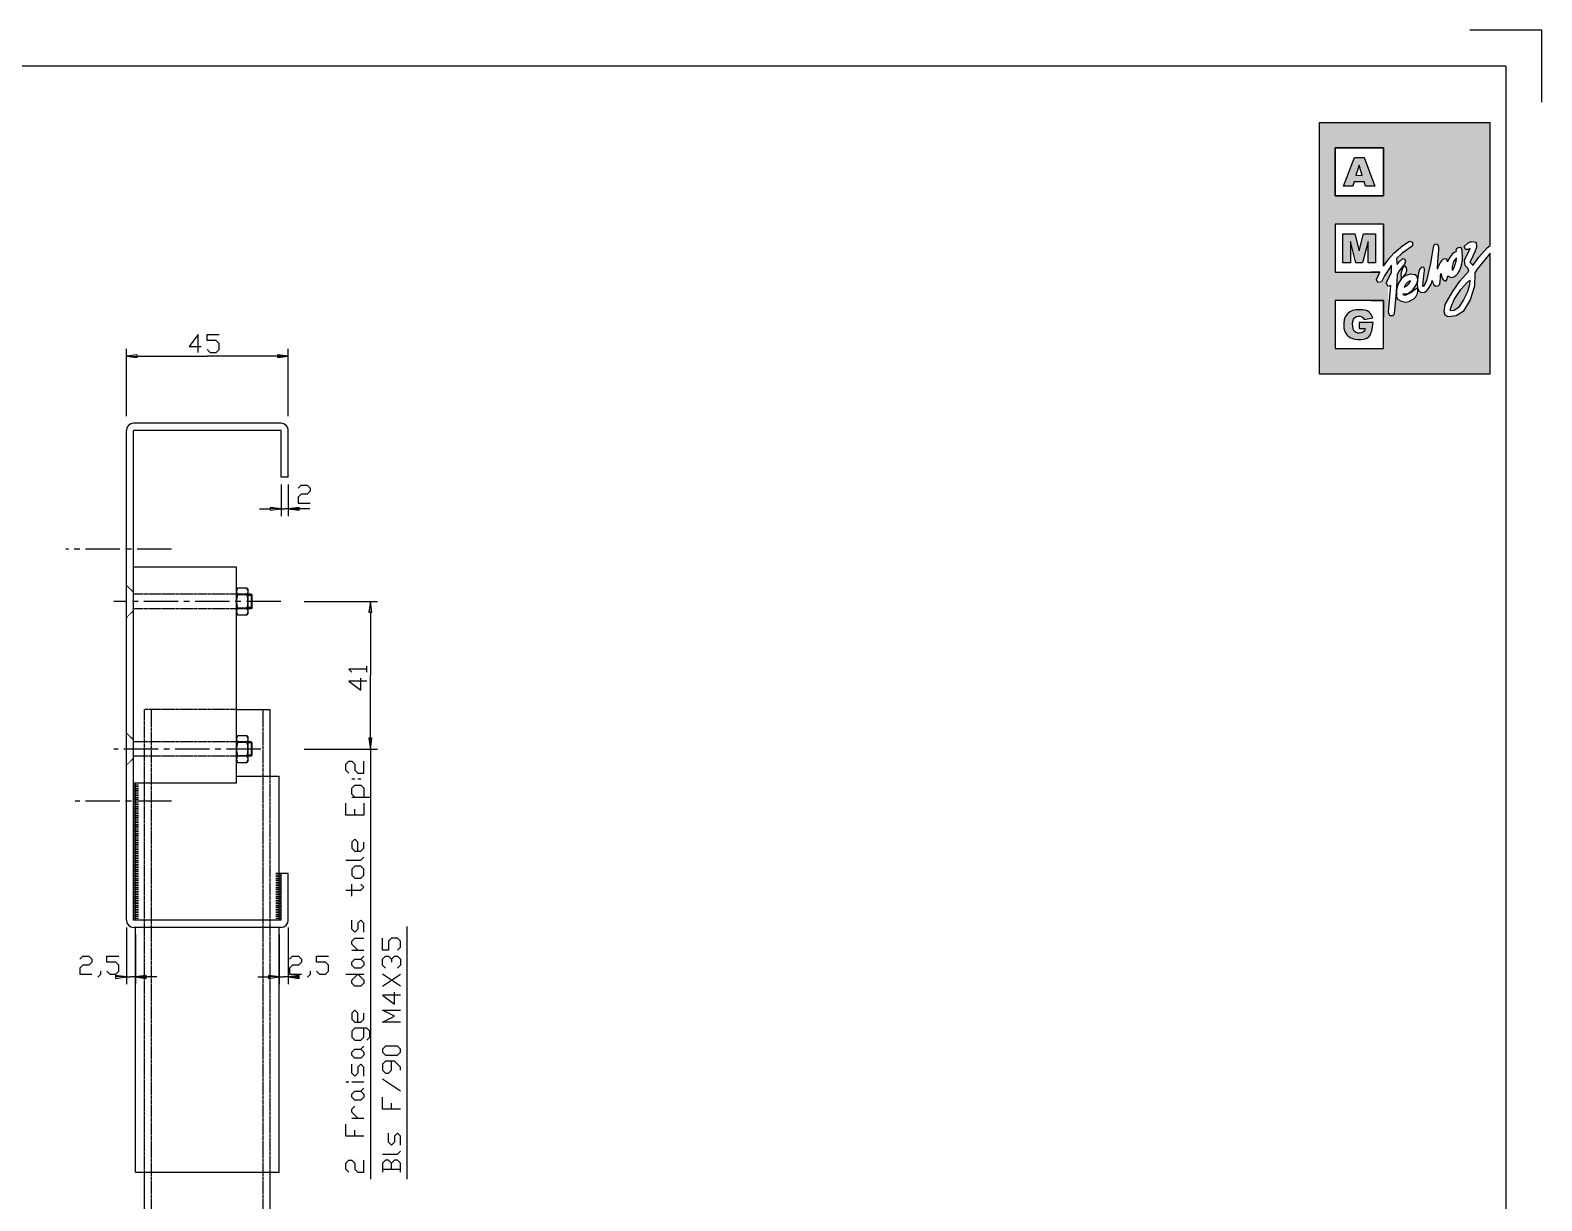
# Model space of a CAD drawing. Header units: millimetres. Extents: x 53635 to 142317, y 101101 to 147193.
# Drawn here: x 120838.3 to 121258.3, y 118582.1 to 118907.2 of the extents above; entities that cross this region are included whole.
import ezdxf

# ---------------------------------------------------------------- set-up
doc = ezdxf.new("R2010")
doc.units = ezdxf.units.MM
doc.header["$LTSCALE"] = 0.5
doc.header["$MEASUREMENT"] = 0
doc.linetypes.add('AXES2', pattern=[28.575, 19.05, -3.175, 3.175, -3.175])
doc.linetypes.add('CACHE2', pattern=[0.1875, 0.125, -0.0625])
doc.layers.get('0').update_dxf_attribs({"lineweight": 0})
for name, color, linetype, lineweight in [('AXE', 1, 'AXES2', 0), ('CACHE', 1, 'CACHE2', 0), ('COT', 3, 'Continuous', 0)]:
    doc.layers.add(name, color=color, linetype=linetype, lineweight=lineweight)
doc.styles.add('_TCW_TXTSTY_1', font='TIMES.TTF')
doc.styles.get("Standard").update_dxf_attribs({"font": 'TXT.SHX'})
doc.dimstyles.get("Standard").update_dxf_attribs({"dimscale": 10, "dimtxt": 1.5, "dimasz": 2, "dimexe": 1, "dimexo": 1, "dimgap": 1, "dimtad": 1, "dimrnd": 0.5, "dimdsep": 46, "dimtxsty": '_TCW_TXTSTY_1', "dimcen": 0.09, "dimclrd": 3, "dimclre": 3, "dimclrt": 3, "dimadec": 0, "dimazin": 0, "dimtfac": 1, "dimtdec": 3, "dimtmove": 0, "dimatfit": 0, "dimfxl": 1, "dimfrac": 2, "dimtolj": 1, "dimtzin": 0, "dimarcsym": 0})

# ---------------------------------------------------------------- blocks, each defined once
blk = doc.blocks.new('*D159')
at = {"layer": 'COT', "linetype": 'Continuous'}
for points in [[(120868.03, 118816.65), (120865.03, 118816.65), (120868.03, 118816.26)], [(120907.03, 118817.04), (120907.03, 118816.26), (120910.03, 118816.65)]]:
    blk.add_hatch(color=2, dxfattribs=at).paths.add_polyline_path(points)
at = {"linetype": 'ByBlock', "flags": 128}
for points in [[(120885.03, 118817.65), (120885.03, 118822.65), (120882.53, 118819.32), (120885.86, 118819.32)], [(120887.53, 118818.49), (120888.36, 118817.65), (120890.03, 118817.65), (120890.86, 118818.49), (120890.86, 118820.15), (120890.03, 118820.99), (120887.53, 118820.99), (120887.53, 118822.65), (120890.86, 118822.65)]]:
    blk.add_lwpolyline(points, dxfattribs=at)
at = {"layer": 'COT', "color": 2, "linetype": 'Continuous'}
for p, q in [((120865.03, 118800.02), (120865.03, 118818.65)), ((120910.03, 118800.02), (120910.03, 118818.65))]:
    blk.add_line(p, q, dxfattribs=at)
at = {"layer": 'COT', "color": 2, "linetype": 'Continuous', "flags": 128}
for points in [[(120865.03, 118816.65), (120868.03, 118816.26), (120868.03, 118817.04)], [(120910.03, 118816.65), (120907.03, 118817.04), (120907.03, 118816.26)]]:
    blk.add_lwpolyline(points, close=True, dxfattribs=at)
for points in [[(120868.03, 118816.65), (120868.03, 118816.65), (120868.03, 118816.65), (120887.53, 118816.65)], [(120907.03, 118816.65), (120907.03, 118816.65), (120907.03, 118816.65), (120887.53, 118816.65)]]:
    blk.add_lwpolyline(points, dxfattribs=at)
blk = doc.blocks.new('*D160')
at = {"layer": 'COT', "linetype": 'Continuous'}
for points in [[(120932.84, 118745.52), (120932.84, 118748.52), (120932.45, 118745.52)], [(120933.23, 118710.52), (120932.45, 118710.52), (120932.84, 118707.52)]]:
    blk.add_hatch(color=2, dxfattribs=at).paths.add_polyline_path(points)
at = {"linetype": 'ByBlock', "flags": 128}
for points in [[(120931.84, 118728.85), (120931.84, 118730.52)], [(120931.84, 118726.35), (120926.84, 118726.35), (120930.18, 118723.85), (120930.18, 118727.18)]]:
    blk.add_lwpolyline(points, dxfattribs=at)
at = {"linetype": 'ByBlock'}
blk.add_lwpolyline([(120931.84, 118729.68), (120926.84, 118729.68), (120927.68, 118728.85)], dxfattribs=at)
at = {"layer": 'COT', "color": 2, "linetype": 'Continuous'}
for p, q in [((120914.42, 118748.52), (120934.84, 118748.52)), ((120914.42, 118707.52), (120934.84, 118707.52))]:
    blk.add_line(p, q, dxfattribs=at)
at = {"layer": 'COT', "color": 2, "linetype": 'Continuous', "flags": 128}
for points in [[(120932.84, 118748.52), (120932.45, 118745.52), (120933.23, 118745.52)], [(120932.84, 118707.52), (120933.23, 118710.52), (120932.45, 118710.52)]]:
    blk.add_lwpolyline(points, close=True, dxfattribs=at)
for points in [[(120932.84, 118745.52), (120932.84, 118745.52), (120932.84, 118745.52), (120932.84, 118728.02)], [(120932.84, 118710.52), (120932.84, 118710.52), (120932.84, 118710.52), (120932.84, 118728.02)]]:
    blk.add_lwpolyline(points, dxfattribs=at)
blk = doc.blocks.new('*D161')
at = {"layer": 'COT', "linetype": 'Continuous'}
for points in [[(120904.53, 118644.24), (120907.53, 118644.24), (120904.53, 118644.63)], [(120913.03, 118643.85), (120913.03, 118644.63), (120910.03, 118644.24)]]:
    blk.add_hatch(color=2, dxfattribs=at).paths.add_polyline_path(points)
at = {"linetype": 'ByBlock', "flags": 128}
for points in [[(120910.4, 118649.15), (120911.24, 118649.99), (120912.9, 118649.99), (120913.74, 118649.15), (120913.74, 118648.32), (120912.9, 118647.49), (120911.24, 118647.49), (120910.4, 118646.65), (120910.4, 118644.99), (120913.74, 118644.99)], [(120915.4, 118644.15), (120916.24, 118644.99), (120916.24, 118645.82)], [(120917.9, 118645.82), (120918.74, 118644.99), (120920.4, 118644.99), (120921.24, 118645.82), (120921.24, 118647.49), (120920.4, 118648.32), (120917.9, 118648.32), (120917.9, 118649.99), (120921.24, 118649.99)]]:
    blk.add_lwpolyline(points, dxfattribs=at)
at = {"layer": 'COT', "color": 2, "linetype": 'Continuous'}
for p, q in [((120907.53, 118656.02), (120907.53, 118642.24)), ((120910.03, 118658.02), (120910.03, 118642.24))]:
    blk.add_line(p, q, dxfattribs=at)
at = {"layer": 'COT', "color": 2, "linetype": 'Continuous', "flags": 128}
for points in [[(120901.53, 118644.24), (120904.53, 118644.24)], [(120910.03, 118644.24), (120908.78, 118644.24)]]:
    blk.add_lwpolyline(points, dxfattribs=at)
for points in [[(120907.53, 118644.24), (120904.53, 118644.63), (120904.53, 118643.85)], [(120910.03, 118644.24), (120913.03, 118643.85), (120913.03, 118644.63)]]:
    blk.add_lwpolyline(points, close=True, dxfattribs=at)
at = {"layer": 'COT', "color": 2, "linetype": 'Continuous'}
blk.add_lwpolyline([(120907.53, 118644.24), (120908.78, 118644.24)], dxfattribs=at)
blk = doc.blocks.new('*D162')
at = {"layer": 'COT', "linetype": 'Continuous'}
for points in [[(120862.03, 118644.24), (120865.03, 118644.24), (120862.03, 118644.63)], [(120870.53, 118643.85), (120870.53, 118644.63), (120867.53, 118644.24)]]:
    blk.add_hatch(color=2, dxfattribs=at).paths.add_polyline_path(points)
at = {"linetype": 'ByBlock', "flags": 128}
for points in [[(120852.15, 118649.15), (120852.98, 118649.99), (120854.65, 118649.99), (120855.48, 118649.15), (120855.48, 118648.32), (120854.65, 118647.49), (120852.98, 118647.49), (120852.15, 118646.65), (120852.15, 118644.99), (120855.48, 118644.99)], [(120857.15, 118644.15), (120857.98, 118644.99), (120857.98, 118645.82)], [(120859.65, 118645.82), (120860.48, 118644.99), (120862.15, 118644.99), (120862.98, 118645.82), (120862.98, 118647.49), (120862.15, 118648.32), (120859.65, 118648.32), (120859.65, 118649.99), (120862.98, 118649.99)]]:
    blk.add_lwpolyline(points, dxfattribs=at)
at = {"layer": 'COT', "color": 2, "linetype": 'Continuous'}
for p, q in [((120865.03, 118658.02), (120865.03, 118642.24)), ((120867.53, 118656.02), (120867.53, 118642.24))]:
    blk.add_line(p, q, dxfattribs=at)
at = {"layer": 'COT', "color": 2, "linetype": 'Continuous', "flags": 128}
for points in [[(120865.03, 118644.24), (120862.03, 118644.63), (120862.03, 118643.85)], [(120867.53, 118644.24), (120870.53, 118643.85), (120870.53, 118644.63)]]:
    blk.add_lwpolyline(points, close=True, dxfattribs=at)
for points in [[(120865.03, 118644.24), (120866.28, 118644.24)], [(120873.53, 118644.24), (120870.53, 118644.24)]]:
    blk.add_lwpolyline(points, dxfattribs=at)
at = {"layer": 'COT', "color": 2, "linetype": 'Continuous'}
blk.add_lwpolyline([(120867.53, 118644.24), (120866.28, 118644.24)], dxfattribs=at)
blk = doc.blocks.new('*D163')
at = {"layer": 'COT', "linetype": 'Continuous'}
for points in [[(120905.03, 118774.24), (120908.03, 118774.24), (120905.03, 118774.63)], [(120913.03, 118773.85), (120913.03, 118774.63), (120910.03, 118774.24)]]:
    blk.add_hatch(color=2, dxfattribs=at).paths.add_polyline_path(points)
at = {"linetype": 'ByBlock', "flags": 128}
blk.add_lwpolyline([(120912.8, 118779.96), (120913.64, 118780.79), (120915.3, 118780.79), (120916.14, 118779.96), (120916.14, 118779.13), (120915.3, 118778.29), (120913.64, 118778.29), (120912.8, 118777.46), (120912.8, 118775.79), (120916.14, 118775.79)], dxfattribs=at)
at = {"layer": 'COT', "color": 2, "linetype": 'Continuous'}
for p, q in [((120908.03, 118781.02), (120908.03, 118772.24)), ((120910.03, 118781.02), (120910.03, 118772.24))]:
    blk.add_line(p, q, dxfattribs=at)
at = {"layer": 'COT', "color": 2, "linetype": 'Continuous', "flags": 128}
for points in [[(120902.03, 118774.24), (120905.03, 118774.24)], [(120916.03, 118774.24), (120913.03, 118774.24)]]:
    blk.add_lwpolyline(points, dxfattribs=at)
for points in [[(120908.03, 118774.24), (120905.03, 118774.63), (120905.03, 118773.85)], [(120910.03, 118774.24), (120913.03, 118773.85), (120913.03, 118774.63)]]:
    blk.add_lwpolyline(points, close=True, dxfattribs=at)
at = {"layer": 'COT', "color": 2, "linetype": 'Continuous'}
for points in [[(120908.03, 118774.24), (120909.03, 118774.24)], [(120910.03, 118774.24), (120909.03, 118774.24)]]:
    blk.add_lwpolyline(points, dxfattribs=at)

msp = doc.modelspace()

# ---------------------------------------------------------------- hatches: boundary and pattern name
at = {"linetype": 'Continuous'}
for points in [[(121196.53, 118881.58), (121196.53, 118811.69), (121243.96, 118811.69), (121243.96, 118827.49), (121214.34, 118827.49), (121214.34, 118818.73), (121200.96, 118818.73), (121200.96, 118832.11), (121210.93, 118832.11), (121210.93, 118839.95), (121200.96, 118839.95), (121200.96, 118853.32), (121214.34, 118853.32), (121214.34, 118861.16), (121200.96, 118861.16), (121200.96, 118874.54), (121214.34, 118874.54), (121214.34, 118881.58)], [(121243.96, 118853.32), (121243.96, 118881.58), (121214.34, 118881.58), (121214.34, 118874.54), (121214.34, 118861.16), (121214.34, 118853.32)], [(121207.6, 118845.91), (121206.36, 118850.59), (121203.04, 118850.59), (121203.04, 118842.59), (121205.15, 118842.59), (121205.15, 118848.45), (121206.66, 118842.59), (121208.54, 118842.59), (121210.04, 118848.52), (121210.04, 118842.59), (121212.09, 118842.59), (121212.09, 118850.59), (121208.8, 118850.59)], [(121208.8, 118823.37), (121207.7, 118823.03), (121206.59, 118823.29), (121205.95, 118824.1), (121205.8, 118824.86), (121205.85, 118826.28), (121206.39, 118827.37), (121207.44, 118827.78), (121208.31, 118827.61), (121208.93, 118826.85), (121211.34, 118827.28), (121210.93, 118828.23), (121210.66, 118828.59), (121209.58, 118829.31), (121208.6, 118829.51), (121207.73, 118829.55), (121206.62, 118829.49), (121205.73, 118829.31), (121204.98, 118828.94), (121203.97, 118827.93), (121203.73, 118827.53), (121203.44, 118826.71), (121203.3, 118825.76), (121203.32, 118824.84), (121203.54, 118823.75), (121204.18, 118822.59), (121204.47, 118822.28), (121205.04, 118821.83), (121206.42, 118821.36), (121207.19, 118821.28), (121208.11, 118821.29), (121209.49, 118821.56), (121210.29, 118822.04), (121210.63, 118822.5), (121210.87, 118822.95), (121211.08, 118823.71), (121211.43, 118825.97), (121207.61, 118825.97), (121207.61, 118824.3), (121209.07, 118823.63)]]:
    msp.add_hatch(color=256, dxfattribs=at).paths.add_polyline_path(points)
h = msp.add_hatch(color=256, dxfattribs=at)
h.paths.add_polyline_path([(121208.98, 118865.16), (121209.35, 118863.84), (121211.98, 118863.84), (121208.98, 118871.85), (121206.26, 118871.85), (121203.24, 118863.82), (121205.81, 118863.82), (121206.18, 118865.16)])
h.paths.add_polyline_path([(121208.46, 118866.86), (121206.7, 118866.88), (121207.57, 118869.72)])
h = msp.add_hatch(color=256, dxfattribs=at)
h.paths.add_polyline_path([(121235.59, 118837.51), (121238.1, 118840.26), (121237.78, 118841.11), (121237, 118841.85), (121236.86, 118843.32), (121237.99, 118846.22), (121237.09, 118846.22), (121236.72, 118847.14), (121237.93, 118848.22), (121238.89, 118848.52), (121240.12, 118848.26), (121240.21, 118846.87), (121239.76, 118845.65), (121238.61, 118843.22), (121238.35, 118842.77), (121239.15, 118841.82), (121240.8, 118844.14), (121243.26, 118846.8), (121243.96, 118847.38), (121243.96, 118853.32), (121214.34, 118853.32), (121214.34, 118841.68), (121215.82, 118843.68), (121217.21, 118845.24), (121219.71, 118847.35), (121221.58, 118848.6), (121222.44, 118848.31), (121222.28, 118847.23), (121219.49, 118845.21), (121217.94, 118843.74), (121218.11, 118842.11), (121218.7, 118842.82), (121220.17, 118843.7), (121220.46, 118843.01), (121220.14, 118842.2), (121218.73, 118840.31), (121218.12, 118839.32), (121218.01, 118837.3), (121217.74, 118833.37), (121217.07, 118827.86), (121216.11, 118827.88), (121215.78, 118828.83), (121215.6, 118836.03), (121215.12, 118837.01), (121216.59, 118839.84), (121216.53, 118841.96), (121214.64, 118838.91), (121213.79, 118837.25), (121212.78, 118837.1), (121212.41, 118837.98), (121213.37, 118839.95), (121210.93, 118839.95), (121210.93, 118832.11), (121214.34, 118832.11), (121214.34, 118827.49), (121243.96, 118827.49), (121243.96, 118845.28), (121240.34, 118840.8), (121239.69, 118839.82), (121239.63, 118836.11), (121238.46, 118832.32), (121236.46, 118829.04), (121234.51, 118827.87), (121232.31, 118827.56), (121231.46, 118828), (121231.16, 118828.97), (121231.5, 118831.01), (121233.48, 118834.47)])
h.paths.add_polyline_path([(121228.89, 118836.1), (121227.58, 118836.6), (121227.08, 118835.67), (121226.51, 118834.96), (121225.86, 118834.45), (121224.94, 118834.29), (121223.87, 118834.75), (121223.8, 118834.02), (121222.85, 118832.68), (121222.22, 118832.25), (121221.36, 118831.86), (121220.53, 118831.65), (121219.28, 118831.89), (121218.2, 118832.51), (121217.92, 118833.22), (121217.92, 118834.81), (121218.14, 118835.92), (121218.51, 118836.91), (121219.39, 118838.21), (121220.39, 118838.99), (121221.75, 118839.46), (121223.12, 118839.22), (121223.97, 118839.27), (121224.12, 118840.15), (121224.43, 118840.83), (121225.05, 118841.38), (121225.74, 118840.94), (121225.65, 118839.77), (121225.51, 118838.88), (121225.45, 118838.16), (121225.35, 118837.17), (121225.43, 118836.09), (121225.95, 118836.82), (121226.29, 118837.69), (121226.58, 118838.87), (121226.94, 118840.46), (121227.36, 118842.39), (121227.71, 118844.12), (121228.07, 118846.33), (121228.2, 118847.28), (121229.29, 118847.79), (121229.7, 118846.86), (121229.69, 118846.1), (121229.53, 118844.08), (121229.42, 118842.84), (121229.48, 118841.25), (121229.78, 118842.03), (121230.44, 118843.1), (121230.87, 118843.46), (121231.39, 118843.69), (121231.92, 118843.6), (121232.4, 118843.48), (121232.83, 118844.24), (121233.4, 118844.96), (121233.99, 118845.39), (121234.48, 118846.21), (121235.11, 118846.77), (121235.62, 118846.85), (121236.12, 118846.56), (121236.25, 118845.56), (121236.34, 118844.44), (121236.3, 118843.35), (121236.14, 118842.3), (121235.84, 118841.25), (121235.48, 118840.3), (121235.02, 118839.56), (121233.88, 118838.65), (121233.26, 118838.52), (121232.73, 118838.66), (121232.14, 118838.73), (121232.04, 118838.04), (121231.68, 118837.5), (121230.68, 118838.31), (121230.22, 118838.9), (121230.12, 118837.58), (121229.98, 118836.6)])
h.paths.add_polyline_path([(121221.24, 118836.57), (121220.8, 118836.13), (121220.25, 118836.17), (121220.52, 118836.6)])
h.paths.add_polyline_path([(121233.41, 118840.49), (121233.47, 118841.48), (121234.29, 118842.2), (121233.58, 118840.61)])
h.paths.add_polyline_path([(121220.52, 118839.59), (121219.99, 118838.86), (121219.29, 118838.34), (121219.18, 118839.09), (121219.23, 118839.89), (121219.51, 118840.68), (121219.81, 118841.41), (121220.4, 118841.64), (121220.83, 118840.71), (121220.79, 118840.3)])
h.paths.add_polyline_path([(121237.66, 118834.5), (121238.22, 118836.5), (121238.32, 118837.79), (121237.5, 118836.98), (121235.81, 118835.19), (121233.97, 118832.36), (121232.99, 118829.92), (121232.95, 118829.23), (121234.01, 118829.29), (121235.19, 118830.12), (121236.6, 118832.27)])
h.paths.add_polyline_path([(121223.73, 118836.55), (121223.85, 118837.86), (121223.58, 118836.7), (121223.05, 118835.83), (121222.36, 118835.01), (121221.95, 118834.27), (121222.74, 118834.84)])

# ---------------------------------------------------------------- linework, layer by layer
for p, q in [((121258.32, 118907.15), (121238.32, 118907.15)), ((121258.32, 118887.15), (121258.32, 118907.15)), ((121248.32, 118897.15), (120428.32, 118897.15)), ((121248.32, 118897.15), (121248.32, 118317.15)), ((121196.53, 118811.69, 0.1), (121196.53, 118881.58, 0.1)), ((121196.53, 118881.58, 0.1), (121243.96, 118881.58, 0.1)), ((121243.96, 118847.38, 0.1), (121243.96, 118881.58, 0.1)), ((121214.34, 118874.54, 0.1), (121200.96, 118874.54, 0.1)), ((121200.96, 118874.54, 0.1), (121200.96, 118861.16, 0.1)), ((121214.34, 118861.16, 0.1), (121214.34, 118874.54, 0.1)), ((121203.24, 118863.82, 1.62), (121206.26, 118871.85, 1.62)), ((121206.26, 118871.85, 1.62), (121208.98, 118871.85, 1.62)), ((121207.57, 118869.72, 1.62), (121206.7, 118866.88, 1.62)), ((121208.46, 118866.86, 1.62), (121207.57, 118869.72, 1.62)), ((121208.98, 118871.85, 1.62), (121211.98, 118863.84, 1.62)), ((121206.18, 118865.16, 1.62), (121205.81, 118863.82, 1.62)), ((121206.18, 118865.16, 1.62), (121208.98, 118865.16, 1.62)), ((121206.7, 118866.88, 1.62), (121208.46, 118866.86, 1.62)), ((121209.35, 118863.84, 1.62), (121208.98, 118865.16, 1.62)), ((121200.96, 118861.16, 0.1), (121214.34, 118861.16, 0.1)), ((121205.81, 118863.82, 1.62), (121203.24, 118863.82, 1.62)), ((121211.98, 118863.84, 1.62), (121209.35, 118863.84, 1.62)), ((121200.96, 118853.32, 0.1), (121200.96, 118839.95, 0.1)), ((121214.34, 118853.32, 0.1), (121200.96, 118853.32, 0.1)), ((121214.34, 118841.68, 0.1), (121214.34, 118853.32, 0.1)), ((121214.34, 118853.32, 0.1), (121214.34, 118841.68, 0.1)), ((121243.96, 118847.38, 0.1), (121243.96, 118853.32, 0.1)), ((121203.04, 118842.59, 1.62), (121203.04, 118850.59, 1.62)), ((121203.04, 118850.59, 1.62), (121206.36, 118850.59, 1.62)), ((121206.66, 118842.59, 1.62), (121205.15, 118848.45, 1.62)), ((121205.15, 118848.45, 1.62), (121205.15, 118842.59, 1.62)), ((121206.36, 118850.59, 1.62), (121207.6, 118845.91, 1.62)), ((121207.6, 118845.91, 1.62), (121208.8, 118850.59, 1.62)), ((121210.04, 118848.52, 1.62), (121208.54, 118842.59, 1.62)), ((121208.8, 118850.59, 1.62), (121212.09, 118850.59, 1.62)), ((121210.04, 118842.59, 1.62), (121210.04, 118848.52, 1.62)), ((121212.09, 118850.59, 1.62), (121212.09, 118842.59, 1.62)), ((121219.71, 118847.35, 0.1), (121221.58, 118848.6, 0.1)), ((121221.58, 118848.6, 0.1), (121222.44, 118848.31, 0.1)), ((121222.45, 118847.5, 0.1), (121222.28, 118847.23, 0.1)), ((121222.44, 118848.31, 0.1), (121222.45, 118847.5, 0.1)), ((121236.72, 118847.14, 0.1), (121237.93, 118848.22, 0.1)), ((121237.93, 118848.22, 0.1), (121238.89, 118848.52, 0.1)), ((121238.89, 118848.52, 0.1), (121240.12, 118848.26, 0.1)), ((121240.12, 118848.26, 0.1), (121240.21, 118846.87, 0.1)), ((121214.34, 118841.68, 0.1), (121215.82, 118843.68, 0.1)), ((121215.82, 118843.68, 0.1), (121217.21, 118845.24, 0.1)), ((121217.21, 118845.24, 0.1), (121219.71, 118847.35, 0.1)), ((121219.49, 118845.21, 0.1), (121217.94, 118843.74, 0.1)), ((121217.94, 118843.74, 0.1), (121218.09, 118842.44, 0.1)), ((121218.7, 118842.82, 0.1), (121219.68, 118843.78, 0.1)), ((121222.28, 118847.23, 0.1), (121219.49, 118845.21, 0.1)), ((121219.68, 118843.78, 0.1), (121220.17, 118843.7, 0.1)), ((121220.17, 118843.7, 0.1), (121220.46, 118843.01, 0.1)), ((121237.09, 118846.22, 0.1), (121236.72, 118847.14, 0.1)), ((121236.86, 118843.32, 0.1), (121238.39, 118846.53, 0.1)), ((121237, 118841.85, 0.1), (121236.86, 118843.32, 0.1)), ((121237.99, 118846.22, 0.1), (121237.09, 118846.22, 0.1)), ((121238.39, 118846.53, 0.1), (121237.99, 118846.22, 0.1)), ((121238.61, 118843.22, 0.1), (121238.35, 118842.77, 0.1)), ((121239.76, 118845.65, 0.1), (121238.61, 118843.22, 0.1)), ((121239.15, 118841.82, 0.1), (121240.8, 118844.14, 0.1)), ((121240.21, 118846.87, 0.1), (121239.76, 118845.65, 0.1)), ((121243.96, 118845.28, 0.1), (121240.34, 118840.8, 0.1)), ((121240.8, 118844.14, 0.1), (121243.26, 118846.8, 0.1)), ((121243.26, 118846.8, 0.1), (121243.96, 118847.38, 0.1)), ((121243.96, 118811.69, 0.1), (121243.96, 118845.28, 0.1)), ((121243.96, 118827.49, 0.1), (121243.96, 118845.28, 0.1)), ((121200.96, 118839.95, 0.1), (121213.37, 118839.95, 0.1)), ((121205.15, 118842.59, 1.62), (121203.04, 118842.59, 1.62)), ((121208.54, 118842.59, 1.62), (121206.66, 118842.59, 1.62)), ((121212.09, 118842.59, 1.62), (121210.04, 118842.59, 1.62)), ((121213.37, 118839.95, 0.1), (121210.93, 118839.95, 0.1)), ((121212.41, 118837.98, 0.1), (121213.37, 118839.95, 0.1)), ((121216.53, 118841.96, 0.1), (121214.64, 118838.91, 0.1)), ((121215.12, 118837.01, 0.1), (121216.59, 118839.84, 0.1)), ((121216.59, 118839.84, 0.1), (121216.53, 118841.96, 0.1)), ((121218.12, 118839.32, 0.1), (121218.01, 118837.3, 0.1)), ((121218.09, 118842.44, 0.1), (121218.11, 118842.11, 0.1)), ((121218.11, 118842.11, 0.1), (121218.7, 118842.82, 0.1)), ((121218.73, 118840.31, 0.1), (121218.12, 118839.32, 0.1)), ((121220.14, 118842.2, 0.1), (121218.73, 118840.31, 0.1)), ((121220.46, 118843.01, 0.1), (121220.14, 118842.2, 0.1)), ((121235.59, 118837.51, 0.1), (121238.1, 118840.26, 0.1)), ((121237.78, 118841.11, 0.1), (121237, 118841.85, 0.1)), ((121238.1, 118840.26, 0.1), (121237.78, 118841.11, 0.1)), ((121238.35, 118842.77, 0.1), (121238.93, 118842.23, 0.1)), ((121238.93, 118842.23, 0.1), (121239.15, 118841.82, 0.1)), ((121239.69, 118839.82, 0.1), (121239.63, 118836.11, 0.1)), ((121240.34, 118840.8, 0.1), (121239.69, 118839.82, 0.1)), ((121212.78, 118837.1, 0.1), (121212.41, 118837.98, 0.1)), ((121213.79, 118837.25, 0.1), (121212.78, 118837.1, 0.1)), ((121214.64, 118838.91, 0.1), (121213.79, 118837.25, 0.1)), ((121215.6, 118836.03, 0.1), (121215.12, 118837.01, 0.1)), ((121216.37, 118836.26, 0.1), (121215.6, 118836.03, 0.1)), ((121215.78, 118828.83, 0.1), (121216.37, 118836.26, 0.1)), ((121218.01, 118837.3, 0.1), (121217.74, 118833.37, 0.1)), ((121233.48, 118834.47, 0.1), (121235.59, 118837.51, 0.1)), ((121239.63, 118836.11, 0.1), (121238.46, 118832.32, 0.1)), ((121200.96, 118832.11, 0.1), (121200.96, 118818.73, 0.1)), ((121214.34, 118832.11, 0.1), (121200.96, 118832.11, 0.1)), ((121210.93, 118832.11, 0.1), (121214.34, 118832.11, 0.1)), ((121214.34, 118818.73, 0.1), (121214.34, 118832.11, 0.1)), ((121214.34, 118832.11, 0.1), (121214.34, 118827.49, 0.1)), ((121217.74, 118833.37, 0.1), (121217.31, 118828.36, 0.1)), ((121231.16, 118828.97, 0.1), (121231.5, 118831.01, 0.1)), ((121231.5, 118831.01, 0.1), (121233.48, 118834.47, 0.1)), ((121238.46, 118832.32, 0.1), (121236.46, 118829.04, 0.1)), ((121216.11, 118827.88, 0.1), (121215.78, 118828.83, 0.1)), ((121217.07, 118827.86, 0.1), (121216.11, 118827.88, 0.1)), ((121217.31, 118828.36, 0.1), (121217.07, 118827.86, 0.1)), ((121231.46, 118828, 0.1), (121231.16, 118828.97, 0.1)), ((121232.31, 118827.56, 0.1), (121231.46, 118828, 0.1)), ((121234.51, 118827.87, 0.1), (121232.31, 118827.56, 0.1)), ((121236.46, 118829.04, 0.1), (121234.51, 118827.87, 0.1)), ((121200.96, 118818.73, 0.1), (121214.34, 118818.73, 0.1)), ((121243.96, 118811.69, 0.1), (121196.53, 118811.69, 0.1)), ((120908.03, 118798.02), (120867.03, 118798.02)), ((120865.03, 118660.02), (120865.03, 118796.02)), ((120867.03, 118660.02), (120867.03, 118796.02)), ((120908.03, 118796.02), (120867.03, 118796.02)), ((120908.03, 118783.02), (120908.03, 118796.02)), ((120910.03, 118783.02), (120910.03, 118796.02)), ((120910.03, 118783.02), (120908.03, 118783.02)), ((120895.64, 118758.02), (120867.03, 118758.02)), ((120895.64, 118698.02), (120895.64, 118758.02)), ((120899.73, 118750.52), (120898.84, 118750.52)), ((120900.03, 118750.22), (120898.84, 118750.22)), ((120900.03, 118746.82), (120898.84, 118746.82)), ((120899.73, 118750.52), (120900.03, 118750.22)), ((120899.73, 118750.52), (120899.73, 118746.52)), ((120900.03, 118746.82), (120899.73, 118746.52)), ((120900.03, 118746.82), (120900.03, 118750.22)), ((120899.73, 118746.52), (120898.84, 118746.52)), ((120895.64, 118718.52), (120905.03, 118718.52)), ((120905.03, 118700.02), (120905.03, 118718.52)), ((120899.73, 118709.52), (120898.84, 118709.52)), ((120900.03, 118709.22), (120898.84, 118709.22)), ((120899.73, 118709.52), (120899.73, 118705.52)), ((120899.73, 118709.52), (120900.03, 118709.22)), ((120900.03, 118705.82), (120900.03, 118709.22)), ((120900.03, 118705.82), (120898.84, 118705.82)), ((120899.73, 118705.52), (120898.84, 118705.52)), ((120900.03, 118705.82), (120899.73, 118705.52)), ((120895.64, 118698.02), (120867.03, 118698.02)), ((120867.53, 118660.02), (120867.53, 118698.02)), ((120895.64, 118700.02), (120907.53, 118700.02)), ((120907.53, 118660.02), (120907.53, 118700.02)), ((120908.03, 118660.02), (120908.03, 118673.02)), ((120910.03, 118673.02), (120908.03, 118673.02)), ((120910.03, 118660.02), (120910.03, 118673.02)), ((120908.03, 118660.02), (120867.03, 118660.02)), ((120908.03, 118658.02), (120867.03, 118658.02)), ((120867.53, 118590.02), (120867.53, 118658.02)), ((120907.53, 118590.02), (120907.53, 118658.02)), ((120867.53, 118590.02), (120907.53, 118590.02)), ((120870.03, 118493.37), (120870.03, 118590.02)), ((120905.03, 118493.37), (120905.03, 118590.02))]:
    msp.add_line(p, q)
at = {"ltscale": 0.8}
for p, q in [((120895.64, 118751.72), (120895.93, 118752.21)), ((120895.64, 118748.52), (120895.64, 118751.72)), ((120898.55, 118752.21), (120895.93, 118752.21)), ((120898.55, 118752.21), (120898.84, 118751.72)), ((120898.84, 118748.52), (120898.84, 118751.72)), ((120895.64, 118745.32), (120895.64, 118748.52)), ((120898.55, 118750.37), (120895.93, 118750.37)), ((120898.55, 118746.67), (120895.93, 118746.67)), ((120898.84, 118745.32), (120898.84, 118748.52)), ((120895.93, 118744.82), (120895.64, 118745.32)), ((120895.93, 118744.82), (120898.55, 118744.82)), ((120898.84, 118745.32), (120898.55, 118744.82)), ((120895.64, 118710.72), (120895.93, 118711.21)), ((120895.64, 118707.52), (120895.64, 118710.72)), ((120898.55, 118711.21), (120895.93, 118711.21)), ((120898.55, 118709.37), (120895.93, 118709.37)), ((120898.55, 118711.21), (120898.84, 118710.72)), ((120898.84, 118707.52), (120898.84, 118710.72)), ((120895.64, 118704.32), (120895.64, 118707.52)), ((120898.55, 118705.67), (120895.93, 118705.67)), ((120898.84, 118704.32), (120898.84, 118707.52)), ((120895.93, 118703.82), (120895.64, 118704.32)), ((120895.93, 118703.82), (120898.55, 118703.82)), ((120898.84, 118704.32), (120898.55, 118703.82))]:
    msp.add_line(p, q, dxfattribs=at)
at = {"color": 1}
for p, q in [((120868.44, 118698.02), (120867.03, 118698.02)), ((120868.44, 118697.52), (120867.03, 118697.52)), ((120868.44, 118697.02), (120867.03, 118697.02)), ((120868.44, 118696.52), (120867.03, 118696.52)), ((120868.44, 118696.02), (120867.03, 118696.02)), ((120868.44, 118695.52), (120867.03, 118695.52)), ((120868.44, 118695.02), (120867.03, 118695.02)), ((120868.44, 118694.52), (120867.03, 118694.52)), ((120868.44, 118694.02), (120867.03, 118694.02)), ((120868.44, 118693.52), (120867.03, 118693.52)), ((120868.44, 118693.02), (120867.03, 118693.02)), ((120868.44, 118692.52), (120867.03, 118692.52)), ((120868.44, 118692.02), (120867.03, 118692.02)), ((120868.44, 118691.52), (120867.03, 118691.52)), ((120868.44, 118691.02), (120867.03, 118691.02)), ((120868.44, 118690.52), (120867.03, 118690.52)), ((120868.44, 118690.02), (120867.03, 118690.02)), ((120868.44, 118689.52), (120867.03, 118689.52)), ((120868.44, 118689.02), (120867.03, 118689.02)), ((120868.44, 118688.52), (120867.03, 118688.52)), ((120868.44, 118688.52), (120867.03, 118688.52)), ((120868.44, 118688.02), (120867.03, 118688.02)), ((120868.44, 118687.52), (120867.03, 118687.52)), ((120868.44, 118687.02), (120867.03, 118687.02)), ((120868.44, 118686.52), (120867.03, 118686.52)), ((120868.44, 118686.02), (120867.03, 118686.02)), ((120868.44, 118685.52), (120867.03, 118685.52)), ((120868.44, 118685.02), (120867.03, 118685.02)), ((120868.44, 118684.52), (120867.03, 118684.52)), ((120868.44, 118684.02), (120867.03, 118684.02)), ((120868.44, 118683.52), (120867.03, 118683.52)), ((120868.44, 118683.02), (120867.03, 118683.02)), ((120868.44, 118682.52), (120867.03, 118682.52)), ((120868.44, 118682.02), (120867.03, 118682.02)), ((120868.44, 118681.52), (120867.03, 118681.52)), ((120868.44, 118681.02), (120867.03, 118681.02)), ((120868.44, 118680.52), (120867.03, 118680.52)), ((120868.44, 118680.02), (120867.03, 118680.02)), ((120868.44, 118679.52), (120867.03, 118679.52)), ((120868.44, 118679.02), (120867.03, 118679.02)), ((120868.44, 118678.52), (120867.03, 118678.52)), ((120868.44, 118678.02), (120867.03, 118678.02)), ((120868.44, 118677.52), (120867.03, 118677.52)), ((120868.44, 118677.02), (120867.03, 118677.02)), ((120868.44, 118676.52), (120867.03, 118676.52)), ((120868.44, 118676.52), (120867.03, 118676.52)), ((120868.44, 118676.02), (120867.03, 118676.02)), ((120868.44, 118675.52), (120867.03, 118675.52)), ((120868.44, 118675.02), (120867.03, 118675.02)), ((120868.44, 118674.52), (120867.03, 118674.52)), ((120868.44, 118674.02), (120867.03, 118674.02)), ((120868.44, 118673.52), (120867.03, 118673.52)), ((120868.44, 118673.02), (120867.03, 118673.02)), ((120868.44, 118672.52), (120867.03, 118672.52)), ((120868.44, 118672.02), (120867.03, 118672.02)), ((120868.44, 118671.52), (120867.03, 118671.52)), ((120868.44, 118671.02), (120867.03, 118671.02)), ((120908.03, 118673.02), (120906.61, 118673.02)), ((120908.03, 118672.52), (120906.61, 118672.52)), ((120908.03, 118672.02), (120906.61, 118672.02)), ((120908.03, 118671.52), (120906.61, 118671.52)), ((120908.03, 118671.02), (120906.61, 118671.02)), ((120868.44, 118670.52), (120867.03, 118670.52)), ((120868.44, 118670.02), (120867.03, 118670.02)), ((120868.44, 118669.52), (120867.03, 118669.52)), ((120868.44, 118669.02), (120867.03, 118669.02)), ((120868.44, 118668.52), (120867.03, 118668.52)), ((120868.44, 118668.02), (120867.03, 118668.02)), ((120868.44, 118667.52), (120867.03, 118667.52)), ((120868.44, 118667.52), (120867.03, 118667.52)), ((120868.44, 118667.02), (120867.03, 118667.02)), ((120908.03, 118670.52), (120906.61, 118670.52)), ((120908.03, 118670.02), (120906.61, 118670.02)), ((120908.03, 118669.52), (120906.61, 118669.52)), ((120908.03, 118669.02), (120906.61, 118669.02)), ((120908.03, 118668.52), (120906.61, 118668.52)), ((120908.03, 118668.02), (120906.61, 118668.02)), ((120908.03, 118667.52), (120906.61, 118667.52)), ((120908.03, 118667.52), (120906.61, 118667.52)), ((120908.03, 118667.02), (120906.61, 118667.02)), ((120868.44, 118666.52), (120867.03, 118666.52)), ((120868.44, 118666.02), (120867.03, 118666.02)), ((120868.44, 118665.52), (120867.03, 118665.52)), ((120868.44, 118665.02), (120867.03, 118665.02)), ((120868.44, 118664.52), (120867.03, 118664.52)), ((120868.44, 118664.02), (120867.03, 118664.02)), ((120868.44, 118663.52), (120867.03, 118663.52)), ((120868.44, 118663.02), (120867.03, 118663.02)), ((120908.03, 118666.52), (120906.61, 118666.52)), ((120908.03, 118666.02), (120906.61, 118666.02)), ((120908.03, 118665.52), (120906.61, 118665.52)), ((120908.03, 118665.02), (120906.61, 118665.02)), ((120908.03, 118664.52), (120906.61, 118664.52)), ((120908.03, 118664.02), (120906.61, 118664.02)), ((120908.03, 118663.52), (120906.61, 118663.52)), ((120908.03, 118663.02), (120906.61, 118663.02)), ((120868.44, 118662.52), (120867.03, 118662.52)), ((120868.44, 118662.02), (120867.03, 118662.02)), ((120868.44, 118661.52), (120867.03, 118661.52)), ((120868.44, 118661.02), (120867.03, 118661.02)), ((120868.44, 118660.52), (120867.03, 118660.52)), ((120868.44, 118660.02), (120867.03, 118660.02)), ((120908.03, 118662.52), (120906.61, 118662.52)), ((120908.03, 118662.02), (120906.61, 118662.02)), ((120908.03, 118661.52), (120906.61, 118661.52)), ((120908.03, 118661.02), (120906.61, 118661.02)), ((120908.03, 118660.52), (120906.61, 118660.52)), ((120908.03, 118660.02), (120906.61, 118660.02))]:
    msp.add_line(p, q, dxfattribs=at)
for points, elevation in [([(121200.96, 118874.54), (121214.34, 118874.54), (121214.34, 118861.16), (121200.96, 118861.16)], 0.1), ([(121225.32, 118835.99), (121225.29, 118836.25), (121225.35, 118837.17), (121225.45, 118838.16), (121225.51, 118838.88), (121225.65, 118839.77), (121225.76, 118840.31), (121225.74, 118840.94), (121225.58, 118841.29), (121225.05, 118841.38), (121224.43, 118840.83), (121224.12, 118840.15), (121223.97, 118839.27), (121223.91, 118838.56), (121223.83, 118837.66), (121223.73, 118836.55), (121223.78, 118835.6), (121224.19, 118834.74), (121224.94, 118834.29), (121225.86, 118834.45), (121226.51, 118834.96), (121227.08, 118835.67), (121227.58, 118836.6), (121227.88, 118837.57), (121227.91, 118837.7), (121228, 118837.27), (121228.27, 118836.57), (121228.89, 118836.1), (121229.5, 118836.22), (121229.98, 118836.6), (121230.12, 118837.58), (121230.16, 118838.32), (121230.22, 118838.9), (121230.31, 118839.49), (121230.36, 118839.6), (121230.37, 118839.53), (121230.49, 118838.89), (121230.68, 118838.31), (121230.93, 118837.8), (121231.68, 118837.5), (121232.04, 118838.04), (121232.14, 118838.73), (121232.21, 118838.95), (121232.28, 118838.89), (121232.73, 118838.66), (121233.26, 118838.52), (121233.88, 118838.65), (121234.45, 118839.03), (121235.02, 118839.56), (121235.48, 118840.3), (121235.84, 118841.25), (121236.14, 118842.3), (121236.3, 118843.35), (121236.34, 118844.44), (121236.25, 118845.56), (121236.12, 118846.56), (121235.62, 118846.85), (121235.11, 118846.77), (121234.71, 118846.58), (121234.48, 118846.21), (121234.53, 118845.8), (121234.54, 118845.71), (121233.99, 118845.39), (121233.4, 118844.96), (121232.83, 118844.24), (121232.4, 118843.48), (121232.14, 118842.84), (121232.11, 118843.07), (121231.92, 118843.6), (121231.39, 118843.69), (121230.87, 118843.46), (121230.44, 118843.1), (121230.14, 118842.72), (121229.78, 118842.03), (121229.48, 118841.25), (121229.32, 118840.78), (121229.42, 118842.84), (121229.53, 118844.08), (121229.69, 118846.1), (121229.7, 118846.86), (121229.58, 118847.48), (121229.29, 118847.79), (121228.7, 118847.67), (121228.2, 118847.28), (121228.07, 118846.33), (121227.71, 118844.12), (121227.36, 118842.39), (121226.94, 118840.46), (121226.58, 118838.87), (121226.29, 118837.69), (121225.95, 118836.82), (121225.43, 118836.09)], 1.62), ([(121233.41, 118840.49), (121233.58, 118840.61), (121233.86, 118841.05), (121234.05, 118841.52), (121234.29, 118842.2), (121234.51, 118843.04), (121234.62, 118843.89), (121234.62, 118843.94), (121234.59, 118843.93), (121234.22, 118843.5), (121233.93, 118843.02), (121233.69, 118842.54), (121233.47, 118841.48), (121233.42, 118840.68)], 1.62), ([(121223.78, 118835.66), (121222.74, 118834.84), (121221.95, 118834.27), (121221.49, 118834.01), (121220.78, 118833.66), (121220.65, 118833.61), (121220.11, 118833.59), (121220.03, 118833.63), (121219.87, 118833.69), (121219.83, 118833.84), (121219.85, 118833.92), (121220.28, 118833.93), (121221.07, 118834.09), (121221.63, 118834.38), (121222.36, 118835.01), (121223.05, 118835.83), (121223.58, 118836.7), (121223.85, 118837.86), (121223.69, 118838.73), (121223.12, 118839.22), (121221.75, 118839.46), (121220.39, 118838.99), (121219.39, 118838.21), (121218.51, 118836.91), (121218.14, 118835.92), (121217.92, 118834.81), (121217.92, 118833.22), (121218.2, 118832.51), (121219.28, 118831.89), (121220.53, 118831.65), (121221.36, 118831.86), (121222.22, 118832.25), (121222.85, 118832.68), (121223.31, 118833.16), (121223.8, 118834.02), (121223.87, 118834.75)], 1.62), ([(121219.29, 118838.34), (121219.99, 118838.86), (121220.52, 118839.59), (121220.79, 118840.3), (121220.83, 118840.71), (121220.76, 118841.2), (121220.4, 118841.64), (121219.81, 118841.41), (121219.51, 118840.68), (121219.23, 118839.89), (121219.18, 118839.09), (121219.23, 118838.72)], 1.62), ([(121220.1, 118835.81), (121220.13, 118835.81), (121220.8, 118836.13), (121221.24, 118836.57), (121221.74, 118837.26), (121221.89, 118837.55), (121221.59, 118837.46), (121221.17, 118837.27), (121220.52, 118836.6), (121220.25, 118836.17)], 1.62), ([(121238.32, 118837.79), (121238.22, 118836.5), (121237.66, 118834.5), (121236.6, 118832.27), (121235.19, 118830.12), (121234.01, 118829.29), (121232.95, 118829.23), (121232.99, 118829.92), (121233.97, 118832.36), (121235.81, 118835.19), (121237.5, 118836.98)], 1.62)]:
    msp.add_lwpolyline(points, close=True, dxfattribs=dict(elevation=elevation))
at = {"elevation": 1.62}
msp.add_lwpolyline([(121208.93, 118826.85), (121211.34, 118827.28), (121211.11, 118827.85), (121210.93, 118828.23), (121210.66, 118828.59), (121210.37, 118828.88), (121209.96, 118829.15), (121209.58, 118829.31, 0.086771), (121209.48, 118829.34), (121209.11, 118829.44), (121208.6, 118829.51), (121207.73, 118829.55), (121206.62, 118829.49), (121205.73, 118829.31), (121204.98, 118828.94), (121204.42, 118828.47), (121203.97, 118827.93), (121203.73, 118827.53), (121203.44, 118826.71), (121203.3, 118825.76), (121203.32, 118824.84), (121203.37, 118824.45), (121203.54, 118823.75), (121203.83, 118823.1), (121204.18, 118822.59), (121204.47, 118822.28), (121205.04, 118821.83), (121205.7, 118821.52), (121206.42, 118821.36), (121207.19, 118821.28), (121208.11, 118821.29), (121208.82, 118821.38), (121209.49, 118821.56), (121210.03, 118821.87), (121210.29, 118822.04), (121210.63, 118822.5), (121210.87, 118822.95), (121211.08, 118823.71), (121211.43, 118825.97), (121207.61, 118825.97), (121207.61, 118824.3), (121209.26, 118824.3), (121209.2, 118823.95), (121209.07, 118823.63), (121208.8, 118823.37), (121208.54, 118823.23), (121208.25, 118823.11), (121207.7, 118823.03), (121207.21, 118823.07), (121206.59, 118823.29), (121206.24, 118823.6), (121205.95, 118824.1), (121205.8, 118824.86), (121205.77, 118825.63), (121205.85, 118826.28), (121206.04, 118826.93), (121206.39, 118827.37), (121206.85, 118827.65), (121207.44, 118827.78), (121207.89, 118827.75), (121208.31, 118827.61), (121208.6, 118827.41), (121208.82, 118827.1)], format="xyb", close=True, dxfattribs=at)
at = {"linetype": 'ByBlock', "flags": 128}
for points in [[(120926.89, 118700.87), (120926.06, 118701.71), (120926.06, 118703.37), (120926.89, 118704.21), (120927.72, 118704.21), (120928.56, 118703.37), (120928.56, 118701.71), (120929.39, 118700.87), (120931.06, 118700.87), (120931.06, 118704.21)], [(120930.22, 118699.21), (120929.39, 118699.21)], [(120931.06, 118692.54), (120931.06, 118689.21), (120926.06, 118689.21), (120926.06, 118692.54)], [(120927.72, 118694.21), (120932.72, 118694.21)], [(120929.39, 118679.21), (120929.39, 118681.71), (120928.56, 118682.54), (120927.72, 118681.71), (120927.72, 118680.04), (120928.56, 118679.21), (120930.22, 118679.21), (120931.06, 118680.04), (120931.06, 118681.71)], [(120926.06, 118676.71), (120930.22, 118676.71), (120931.06, 118677.54)], [(120931.06, 118672.54), (120931.06, 118674.21), (120930.22, 118675.04), (120928.56, 118675.04), (120927.72, 118674.21), (120927.72, 118672.54), (120928.56, 118671.71), (120930.22, 118671.71), (120931.06, 118672.54)], [(120926.06, 118668.37), (120930.22, 118668.37), (120931.06, 118669.21), (120930.22, 118670.04)], [(120931.06, 118656.71), (120931.06, 118659.21), (120930.22, 118660.04), (120929.39, 118659.21), (120929.39, 118657.54), (120928.56, 118656.71), (120927.72, 118657.54), (120927.72, 118660.04)], [(120940.35, 118651.71), (120941.19, 118652.54), (120941.19, 118654.21), (120940.35, 118655.04), (120938.69, 118655.04), (120937.85, 118654.21), (120937.85, 118651.71), (120936.19, 118651.71), (120936.19, 118655.04)], [(120927.72, 118651.71), (120931.06, 118651.71)], [(120930.22, 118649.21), (120931.06, 118648.37), (120931.06, 118647.54), (120930.22, 118646.71), (120928.56, 118646.71), (120927.72, 118647.54), (120927.72, 118648.37), (120928.56, 118649.21), (120930.22, 118649.21), (120931.06, 118650.04)], [(120937.02, 118646.71), (120936.19, 118647.54), (120936.19, 118649.21), (120937.02, 118650.04), (120937.85, 118650.04), (120938.69, 118649.21), (120938.69, 118648.37)], [(120929.39, 118645.04), (120931.06, 118643.37), (120931.06, 118642.54), (120930.22, 118641.71), (120928.56, 118641.71), (120927.72, 118642.54), (120927.72, 118643.37), (120929.39, 118645.04)], [(120941.19, 118641.71), (120936.19, 118645.04)], [(120941.19, 118639.21), (120936.19, 118639.21), (120939.52, 118636.71), (120939.52, 118640.04)], [(120929.39, 118631.71), (120929.39, 118634.21), (120928.56, 118635.04), (120927.72, 118634.21), (120927.72, 118632.54), (120928.56, 118631.71), (120930.22, 118631.71), (120931.06, 118632.54), (120931.06, 118634.21)], [(120941.19, 118631.71), (120936.19, 118631.71), (120939.52, 118633.37), (120936.19, 118635.04), (120941.19, 118635.04)], [(120931.89, 118626.71), (120932.72, 118627.54), (120932.72, 118629.21), (120931.89, 118630.04), (120928.56, 118630.04), (120927.72, 118629.21), (120927.72, 118627.54), (120928.56, 118626.71), (120930.22, 118626.71), (120931.06, 118627.54), (120931.06, 118630.04)], [(120930.22, 118624.21), (120931.06, 118623.37), (120931.06, 118622.54), (120930.22, 118621.71), (120928.56, 118621.71), (120927.72, 118622.54), (120927.72, 118623.37), (120928.56, 118624.21), (120930.22, 118624.21), (120931.06, 118625.04)], [(120941.19, 118623.37), (120941.19, 118624.21), (120940.35, 118625.04), (120937.02, 118625.04), (120936.19, 118624.21), (120936.19, 118623.37), (120937.02, 118622.54), (120940.35, 118622.54), (120941.19, 118623.37)], [(120941.19, 118618.37), (120941.19, 118619.21), (120939.52, 118620.87), (120937.02, 118620.87), (120936.19, 118620.04), (120936.19, 118618.37), (120937.02, 118617.54), (120937.85, 118617.54), (120938.69, 118618.37), (120938.69, 118620.87)], [(120931.06, 118616.71), (120931.06, 118619.21), (120930.22, 118620.04), (120929.39, 118619.21), (120929.39, 118617.54), (120928.56, 118616.71), (120927.72, 118617.54), (120927.72, 118620.04)], [(120931.06, 118615.04), (120927.72, 118615.04)], [(120930.22, 118612.54), (120931.06, 118611.71), (120931.06, 118610.87), (120930.22, 118610.04), (120928.56, 118610.04), (120927.72, 118610.87), (120927.72, 118611.71), (120928.56, 118612.54), (120930.22, 118612.54), (120931.06, 118613.37)], [(120941.19, 118612.54), (120936.19, 118615.87)], [(120941.19, 118607.54), (120936.19, 118607.54), (120936.19, 118610.87)], [(120927.72, 118605.04), (120931.06, 118605.04)], [(120931.06, 118600.04), (120926.06, 118600.04), (120926.06, 118603.37)], [(120941.19, 118597.54), (120941.19, 118600.04), (120940.35, 118600.87), (120939.52, 118600.04), (120939.52, 118598.37), (120938.69, 118597.54), (120937.85, 118598.37), (120937.85, 118600.87)], [(120936.19, 118595.04), (120940.35, 118595.04), (120941.19, 118595.87)], [(120926.89, 118590.04), (120926.06, 118590.87), (120926.06, 118592.54), (120926.89, 118593.37), (120927.72, 118593.37), (120928.56, 118592.54), (120928.56, 118590.87), (120929.39, 118590.04), (120931.06, 118590.04), (120931.06, 118593.37)], [(120941.19, 118590.04), (120941.19, 118592.54), (120940.35, 118593.37), (120939.52, 118593.37), (120938.69, 118592.54), (120937.85, 118593.37), (120937.02, 118593.37), (120936.19, 118592.54), (120936.19, 118590.04)]]:
    msp.add_lwpolyline(points, dxfattribs=at)
at = {"linetype": 'ByBlock'}
for points in [[(120928.56, 118699.21), (120927.72, 118699.21)], [(120928.56, 118694.21), (120927.72, 118695.04), (120927.72, 118696.71), (120928.56, 118697.54), (120930.22, 118697.54), (120931.06, 118696.71), (120931.06, 118694.21)], [(120928.56, 118689.21), (120928.56, 118690.87)], [(120927.72, 118666.71), (120927.72, 118670.04)], [(120929.39, 118651.71), (120927.72, 118653.37), (120927.72, 118654.21), (120928.56, 118655.04), (120931.06, 118655.04)], [(120938.69, 118649.21), (120939.52, 118650.04), (120940.35, 118650.04), (120941.19, 118649.21), (120941.19, 118647.54), (120940.35, 118646.71)], [(120926.06, 118645.04), (120931.06, 118645.04)], [(120936.19, 118641.71), (120941.19, 118645.04)], [(120926.89, 118615.04), (120926.06, 118615.04)], [(120929.39, 118605.04), (120927.72, 118606.71), (120927.72, 118607.54), (120928.56, 118608.37)], [(120938.69, 118607.54), (120938.69, 118609.21)], [(120928.56, 118600.04), (120928.56, 118601.71)], [(120938.69, 118590.87), (120938.69, 118592.54)], [(120936.19, 118590.87), (120941.19, 118590.87)]]:
    msp.add_lwpolyline(points, dxfattribs=at)
for centre, start, end in [((120867.03, 118796.02), 90, 180), ((120908.03, 118796.02), 0, 90), ((120867.03, 118660.02), 180, 270), ((120908.03, 118660.02), -90, 0)]:
    msp.add_arc(centre, 2, start, end)
at = {"ltscale": 0.8}
for centre, radius, start, end in [((120897.25, 118751.29), 1.61, 145.0482, 214.9518), ((120897.23, 118751.29), 1.61, -34.9518, 34.9518), ((120901.65, 118748.52), 6.02, 162.108, 197.892), ((120897.25, 118745.75), 1.61, 145.0482, 214.9518), ((120892.82, 118748.52), 6.02, -17.892, 17.892), ((120897.23, 118745.75), 1.61, -34.9518, 34.9518), ((120897.25, 118710.29), 1.61, 145.0482, 214.9518), ((120901.65, 118707.52), 6.02, 162.108, 197.892), ((120897.23, 118710.29), 1.61, -34.9518, 34.9518), ((120892.82, 118707.52), 6.02, -17.892, 17.892), ((120897.25, 118704.75), 1.61, 145.0482, 214.9518), ((120897.23, 118704.75), 1.61, -34.9518, 34.9518)]:
    msp.add_arc(centre, radius, start, end, dxfattribs=at)
at = {"layer": 'AXE'}
for p, q in [((120877.53, 118763.02), (120848.24, 118763.02)), ((120907.98, 118748.52), (120861.56, 118748.52)), ((120902.42, 118707.52), (120861.56, 118707.52)), ((120877.53, 118693.02), (120850.84, 118693.02))]:
    msp.add_line(p, q, dxfattribs=at)
at = {"layer": 'CACHE'}
for p, q in [((120867.03, 118751.02), (120865.03, 118753.02)), ((120898.84, 118750.52), (120867.03, 118750.52)), ((120867.03, 118746.02), (120865.03, 118744.02)), ((120898.84, 118746.52), (120867.03, 118746.52)), ((120870.03, 118590.02), (120870.03, 118718.52)), ((120895.64, 118718.52), (120870.03, 118718.52)), ((120872.03, 118493.37), (120872.03, 118718.52)), ((120903.03, 118493.37), (120903.03, 118718.52)), ((120867.03, 118710.02), (120865.03, 118712.02)), ((120898.84, 118709.52), (120867.03, 118709.52)), ((120867.03, 118705.02), (120865.03, 118703.02)), ((120898.84, 118705.52), (120867.03, 118705.52)), ((120905.03, 118590.02), (120905.03, 118700.02))]:
    msp.add_line(p, q, dxfattribs=at)
at = {"layer": 'COT', "color": 2}
for p, q in [((120932.84, 118707.52), (120932.84, 118588.09)), ((120942.97, 118658.26), (120942.97, 118588.09))]:
    msp.add_line(p, q, dxfattribs=at)

# ---------------------------------------------------------------- dimensions: what is measured, and where the dimension line sits
at = {"layer": 'COT', "linetype": 'Continuous'}
dim = msp.add_aligned_dim(p1=(120865.03, 118798.02), p2=(120910.03, 118798.02), distance=18.64, dimstyle='Standard', override={"dimscale": 1, "dimtxt": 5, "dimasz": 3, "dimexe": 2, "dimexo": 2, "dimdec": 1, "dimzin": 12, "dimtxsty": 'Standard', "dimclrd": 2, "dimclre": 2, "dimadec": 1, "dimtdec": 1, "dimtmove": 2}, dxfattribs=at)
dim.commit()
dim.dimension.update_dxf_attribs({"geometry": '*D159', "text_midpoint": (120887.53, 118820.15)})
dim = msp.add_linear_dim(base=(120910.03, 118774.24), p1=(120908.03, 118783.02), p2=(120910.03, 118783.02), angle=0, dimstyle='Standard', override={"dimscale": 1, "dimtxt": 5, "dimasz": 3, "dimexe": 2, "dimexo": 2, "dimdec": 1, "dimzin": 12, "dimtxsty": 'Standard', "dimclrd": 2, "dimclre": 2, "dimadec": 1, "dimtdec": 1, "dimtmove": 2}, dxfattribs=at)
dim.commit()
dim.dimension.update_dxf_attribs({"geometry": '*D163', "text_midpoint": (120915.3, 118778.29), "dimtype": 161})
dim = msp.add_linear_dim(base=(120932.84, 118707.52), p1=(120912.42, 118748.52), p2=(120912.42, 118707.52), angle=90, dimstyle='Standard', override={"dimscale": 1, "dimtxt": 5, "dimasz": 3, "dimexe": 2, "dimexo": 2, "dimdec": 1, "dimzin": 12, "dimtxsty": 'Standard', "dimclrd": 2, "dimclre": 2, "dimadec": 1, "dimtdec": 1, "dimtmove": 2}, dxfattribs=at)
dim.commit()
dim.dimension.update_dxf_attribs({"geometry": '*D160', "text_midpoint": (120929.34, 118728.02)})
for base, p1, p2, picture, middle in [((120867.53, 118644.24), (120865.03, 118660.02), (120867.53, 118658.02), '*D162', (120858.4, 118647.49)), ((120907.53, 118644.24), (120910.03, 118660.02), (120907.53, 118658.02), '*D161', (120916.65, 118647.49))]:
    dim = msp.add_linear_dim(base=base, p1=p1, p2=p2, dimstyle='Standard', override={"dimscale": 1, "dimtxt": 5, "dimasz": 3, "dimexe": 2, "dimexo": 2, "dimdec": 1, "dimzin": 12, "dimtxsty": 'Standard', "dimclrd": 2, "dimclre": 2, "dimadec": 1, "dimtdec": 1, "dimtmove": 2}, dxfattribs=at)
    dim.commit()
    dim.dimension.update_dxf_attribs({"geometry": picture, "text_midpoint": middle, "dimtype": 160})

doc.saveas('drawing.dxf')
